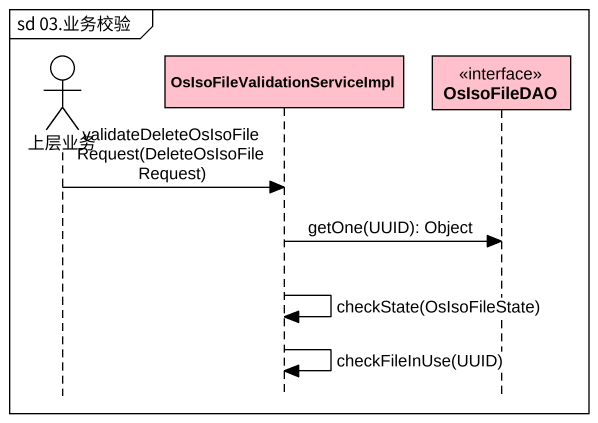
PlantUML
@startuml
mainframe sd 03.业务校验
hide footbox
actor 上层业务 #FFFFFF
participant "OsIsoFileValidationServiceImpl" as OsIsoFileValidationServiceIm #FFC0CB
participant OsIsoFileDAO <<interface>> #FFC0CB

上层业务 -> OsIsoFileValidationServiceIm : validateDeleteOsIsoFileRequest(DeleteOsIsoFileRequest)
OsIsoFileValidationServiceIm -> OsIsoFileDAO : getOne(UUID): Object
OsIsoFileValidationServiceIm -> OsIsoFileValidationServiceIm : checkState(OsIsoFileState)
OsIsoFileValidationServiceIm -> OsIsoFileValidationServiceIm : checkFileInUse(UUID)
@enduml
